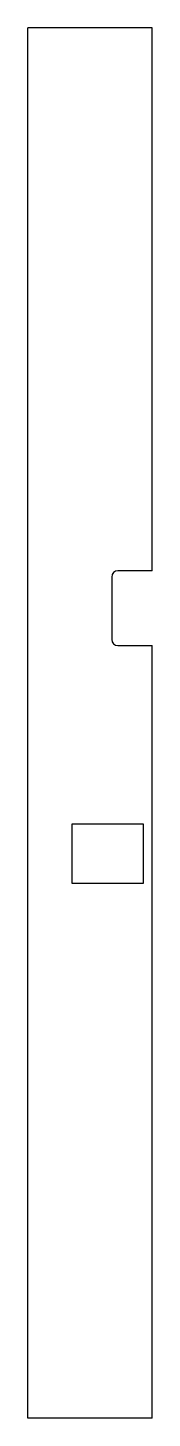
# Model space of a CAD drawing. Extents: x -20 to 0, y -112 to 112.
import ezdxf

# ---------------------------------------------------------------- set-up
doc = ezdxf.new("R2010")
doc.units = 0
doc.layers.add('Shape2DView002', color=7, linetype='CONTINUOUS')

msp = doc.modelspace()

# ---------------------------------------------------------------- linework, layer by layer
at = {"layer": 'Shape2DView002'}
for p, q in [((0, 111.5), (-20, 111.5)), ((-20, -111.5), (-20, 111.5)), ((0, 24.415), (0, 111.5)), ((-6.5, 23.415), (-6.5, 13.415)), ((0, 24.415), (-5.5, 24.415)), ((-5.5, 12.415), (0, 12.415)), ((0, -111.5), (0, 12.415)), ((-1.4, -16.205), (-12.9, -16.205)), ((-12.9, -16.205), (-12.9, -25.705)), ((-1.4, -25.705), (-1.4, -16.205)), ((-12.9, -25.705), (-1.4, -25.705)), ((0, -111.5), (-20, -111.5))]:
    msp.add_line(p, q, dxfattribs=at)
for centre, start, end in [((-5.5, 23.415), 90, 180), ((-5.5, 13.415), -180, -90)]:
    msp.add_arc(centre, 1, start, end, dxfattribs=at)

doc.saveas('drawing.dxf')
